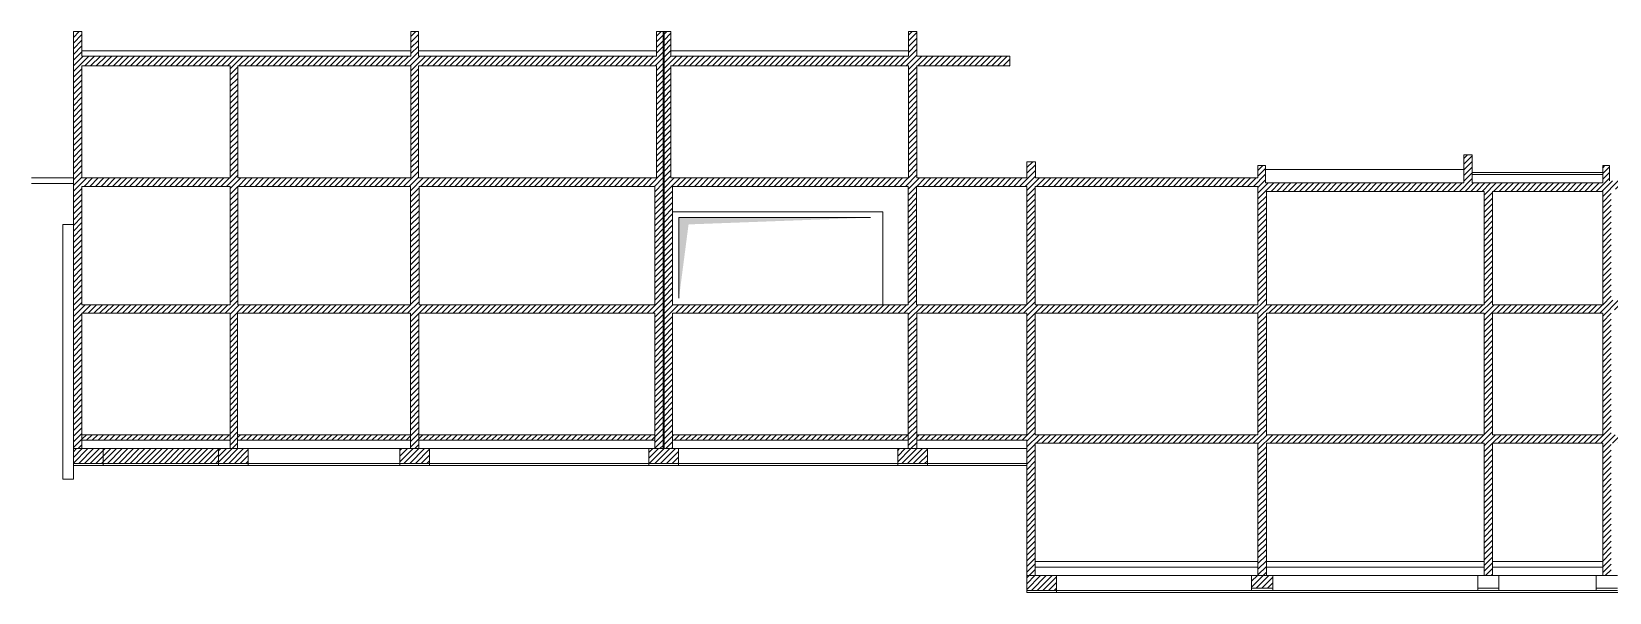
# Model space of a CAD drawing. Header units: millimetres. Extents: x -26249 to 60250, y -21218 to 23336.
# Drawn here: x 1961 to 5687, y 5826 to 7152 of the extents above; entities that cross this region are included whole.
import ezdxf

# ---------------------------------------------------------------- set-up
doc = ezdxf.new("R2010")
doc.units = ezdxf.units.MM
doc.layers.add('01-coupe soussol', color=253, linetype='Continuous')
pattern_1 = [(45, (-25232.519, 10333.096), (-6.735192, 6.735192), [])]

msp = doc.modelspace()

# ---------------------------------------------------------------- hatches: boundary and pattern name
at = {"layer": '01-coupe soussol'}
h = msp.add_hatch(dxfattribs=at)
h.set_pattern_fill('ANSI31', color=256, scale=3)
h.paths.add_polyline_path([(3452.601, 7152.092), (3436.601, 7152.092), (3436.601, 7094.066), (2874.601, 7094.066), (2874.601, 7152.092), (2856.601, 7152.092), (2856.601, 7094.066), (2080.005, 7094.066), (2080.005, 7152.092), (2060.005, 7152.092), (2060.005, 6806.066), (2060.005, 6166.066), (2080.005, 6166.066), (2080.005, 6486.066), (2429.678, 6486.066), (2429.678, 6166.066), (2447.678, 6166.066), (2447.678, 6486.066), (2855.678, 6486.066), (2855.678, 6166.066), (2875.678, 6166.066), (2875.678, 6486.066), (3432.601, 6486.066), (3432.601, 6166.066), (3452.601, 6166.066), (3452.601, 6506.066), (3452.601, 6806.066)])
h.paths.add_polyline_path([(2448.005, 7071.066), (2856.601, 7071.066), (2856.601, 6806.066), (2448.005, 6806.066)], flags=16)
h.paths.add_polyline_path([(2430.005, 7071.066), (2430.005, 6806.066), (2080.005, 6806.066), (2080.005, 7071.066)], flags=16)
h.paths.add_polyline_path([(2448.005, 6786.066), (2856.005, 6786.066), (2856.005, 6506.066), (2448.005, 6506.066)], flags=16)
h.paths.add_polyline_path([(2430.005, 6786.066), (2430.005, 6506.066), (2080.005, 6506.066), (2080.005, 6786.066)], flags=16)
h.paths.add_polyline_path([(2874.601, 7071.066), (3436.601, 7071.066), (3436.601, 6806.066), (2874.601, 6806.066)], flags=16)
h.paths.add_polyline_path([(2876.005, 6786.066), (3432.601, 6786.066), (3432.601, 6506.066), (2876.005, 6506.066)], flags=16)
h = msp.add_hatch(dxfattribs=at)
h.set_pattern_fill('ANSI31', color=256, scale=3)
h.paths.add_polyline_path([(2429.678, 6199.066), (2080.005, 6199.066), (2080.005, 6186.066), (2429.678, 6186.066)])
h.paths.add_polyline_path([(2855.678, 6199.066), (2447.678, 6199.066), (2447.678, 6186.066), (2855.678, 6186.066)])
h.paths.add_polyline_path([(3432.601, 6199.066), (2875.678, 6199.066), (2875.678, 6186.066), (3432.601, 6186.066)])
h.paths.add_polyline_path([(4031.469, 6199.066), (3474.601, 6199.066), (3474.601, 6186.066), (4031.469, 6186.066)], flags=17)
h.paths.add_polyline_path([(7055.197, 6199.066), (7055.197, 6799.066), (7055.197, 6835.009), (7039.198, 6835.009), (7039.198, 6799.066), (6306.198, 6799.066), (6306.198, 6835.009), (6288.198, 6835.009), (6288.198, 6799.066), (5687.198, 6799.066), (5687.198, 6835.009), (5671.198, 6835.009), (5671.198, 6794.066), (5363.198, 6794.066), (5363.198, 6860.755), (5343.198, 6860.755), (5343.198, 6794.066), (4875.198, 6794.066), (4875.198, 6835.009), (4857.198, 6835.009), (4857.198, 6806.066), (4331.601, 6806.066), (4331.601, 6844.197), (4311.601, 6844.197), (4311.601, 6806.066), (4051.601, 6806.066), (4051.601, 7071.066), (4271.069, 7071.066), (4271.069, 7094.066), (4051.601, 7094.066), (4051.601, 7152.092), (4031.601, 7152.092), (4031.601, 7094.066), (3470.601, 7094.066), (3470.601, 7152.092), (3454.601, 7152.092), (3454.601, 6506.066), (3454.601, 6166.066), (3474.601, 6166.066), (3474.601, 6486.066), (4031.469, 6486.066), (4031.469, 6166.066), (4051.469, 6166.066), (4051.469, 6486.066), (4311.197, 6486.066), (4311.197, 6199.066), (4051.469, 6199.066), (4051.469, 6186.066), (4311.197, 6186.066), (4311.197, 5866.066), (4331.197, 5866.066), (4331.197, 6179.066), (4857.197, 6179.066), (4857.197, 5886.066), (4877.197, 5886.066), (4877.197, 6179.066), (5391.197, 6179.066), (5391.197, 5866.066), (5411.197, 5866.066), (5411.197, 6179.066), (5671.198, 6179.066), (5671.198, 5866.066), (5691.198, 5866.066), (5691.198, 6179.066), (6280.207, 6179.066), (6280.207, 5866.066), (6305.207, 5866.066), (6305.207, 6179.066), (7035.197, 6179.066), (7035.197, 5866.066), (7055.197, 5866.066), (7055.197, 6179.066)])
h.paths.add_polyline_path([(4331.197, 6199.066), (4331.197, 6486.066), (4857.197, 6486.066), (4857.197, 6199.066)], flags=16)
h.paths.add_polyline_path([(4051.198, 6506.066), (4051.198, 6786.066), (4311.198, 6786.066), (4311.198, 6506.066)], flags=16)
h.paths.add_polyline_path([(4331.198, 6506.066), (4331.198, 6786.066), (4857.198, 6786.066), (4857.198, 6506.066)], flags=16)
h.paths.add_polyline_path([(4031.198, 6506.066), (3474.601, 6506.066), (3474.601, 6786.066), (4031.198, 6786.066)], flags=16)
h.paths.add_polyline_path([(4031.601, 6806.066), (3470.601, 6806.066), (3470.601, 7071.066), (4031.601, 7071.066)], flags=16)
h.paths.add_polyline_path([(4877.197, 6199.066), (4877.197, 6486.066), (5391.197, 6486.066), (5391.197, 6199.066)], flags=16)
h.paths.add_polyline_path([(4877.198, 6506.066), (4877.198, 6774.066), (5391.197, 6774.066), (5391.197, 6506.066)], flags=16)
h.paths.add_polyline_path([(5411.197, 6199.066), (5411.197, 6486.066), (5671.198, 6486.066), (5671.198, 6199.066)], flags=16)
h.paths.add_polyline_path([(5411.197, 6506.066), (5411.197, 6774.066), (5671.198, 6774.066), (5671.198, 6506.066)], flags=16)
h.paths.add_polyline_path([(5691.198, 6199.066), (5691.198, 6494.066), (6285.207, 6494.066), (6285.207, 6199.066)], flags=16)
h.paths.add_polyline_path([(5691.198, 6517.066), (5691.198, 6779.066), (6287.198, 6779.066), (6287.198, 6517.066)], flags=16)
h.paths.add_polyline_path([(6305.207, 6199.066), (6305.207, 6494.066), (6865.197, 6494.066), (6865.197, 6199.066)], flags=16)
h.paths.add_polyline_path([(6305.51, 6517.066), (6305.51, 6779.066), (7039.198, 6779.066), (7039.198, 6517.066)], flags=16)
h.paths.add_polyline_path([(6885.197, 6199.066), (6885.197, 6494.066), (7035.197, 6494.066), (7035.197, 6199.066)], flags=16)
h.paths.add_polyline_path([(4381.197, 5866.066), (4311.197, 5866.066), (4311.197, 5831.066), (4381.197, 5831.066)])
h.paths.add_polyline_path([(4892.198, 5866.066), (4842.198, 5866.066), (4842.198, 5836.066), (4892.198, 5836.066)])
h.paths.add_polyline_path([(4877.197, 5886.066), (4857.197, 5886.066), (4857.197, 5866.066), (4877.197, 5866.066)], flags=17)
at = {"layer": '01-coupe soussol', "lineweight": 5}
h = msp.add_hatch(dxfattribs=at)
h.set_pattern_fill('ANSI31', color=256, scale=3)
h.set_pattern_definition(pattern_1)
h.paths.add_polyline_path([(2130.003, 6166.066), (2060.005, 6166.066), (2060.005, 6131.066), (2130.003, 6131.066)])
h.paths.add_polyline_path([(2402.807, 6166.066), (2130.003, 6166.066), (2130.003, 6131.066), (2402.807, 6131.066)])
at = {"layer": '01-coupe soussol'}
h = msp.add_hatch(dxfattribs=at)
h.set_pattern_fill('ANSI31', color=256, scale=3)
h.paths.add_polyline_path([(2472.807, 6166.066), (2402.807, 6166.066), (2402.807, 6131.066), (2472.807, 6131.066)])
h.paths.add_polyline_path([(4076.598, 6166.066), (4006.598, 6166.066), (4006.598, 6131.066), (4076.598, 6131.066)])
at = {"layer": '01-coupe soussol', "lineweight": 5}
h = msp.add_hatch(dxfattribs=at)
h.set_pattern_fill('ANSI31', color=256, scale=3)
h.set_pattern_definition(pattern_1)
h.paths.add_polyline_path([(3488.601, 6166.066), (3418.601, 6166.066), (3418.601, 6131.066), (3488.601, 6131.066)])
h.paths.add_polyline_path([(2900.807, 6166.066), (2830.807, 6166.066), (2830.807, 6131.066), (2900.807, 6131.066)])

# ---------------------------------------------------------------- linework, layer by layer
for p, q in [((2060.005, 7152.092), (2060.005, 6806.066)), ((2080.005, 7152.092), (2060.005, 7152.092)), ((2080.005, 7094.066), (2080.005, 7152.092)), ((2856.601, 7094.066), (2856.601, 7152.092)), ((2874.601, 7152.092), (2856.601, 7152.092)), ((2874.601, 7094.066), (2874.601, 7152.092)), ((3436.601, 7094.066), (3436.601, 7152.092)), ((3470.601, 7152.092), (3436.601, 7152.092)), ((3452.601, 6806.066), (3452.601, 7152.092)), ((3454.601, 6506.066), (3454.601, 7152.092)), ((3470.601, 7094.066), (3470.601, 7152.092)), ((4031.601, 7094.066), (4031.601, 7152.092)), ((4051.601, 7152.092), (4031.601, 7152.092)), ((4051.601, 7094.066), (4051.601, 7152.092)), ((2080.005, 7106.066), (2856.601, 7106.066)), ((2080.005, 7094.066), (2856.601, 7094.066)), ((2874.601, 7106.066), (3436.601, 7106.066)), ((2874.601, 7094.066), (3436.601, 7094.066)), ((3470.601, 7106.066), (4031.601, 7106.066)), ((3470.601, 7094.066), (4031.601, 7094.066)), ((4051.601, 7094.066), (4271.069, 7094.066)), ((4271.069, 7094.066), (4271.069, 7071.066)), ((2080.005, 7071.066), (2430.005, 7071.066)), ((2080.005, 6806.066), (2080.005, 7071.066)), ((2430.005, 6806.066), (2430.005, 7071.066)), ((2448.005, 7071.066), (2856.601, 7071.066)), ((2448.005, 6806.066), (2448.005, 7071.066)), ((2856.601, 6806.066), (2856.601, 7071.066)), ((2874.601, 7071.066), (3436.601, 7071.066)), ((2874.601, 6806.066), (2874.601, 7071.066)), ((3436.601, 6806.066), (3436.601, 7071.066)), ((3470.601, 7071.066), (4031.601, 7071.066)), ((3470.601, 6806.066), (3470.601, 7071.066)), ((4031.601, 6806.066), (4031.601, 7071.066)), ((4051.601, 7071.066), (4271.069, 7071.066)), ((4051.601, 6806.066), (4051.601, 7071.066)), ((5343.198, 6794.066), (5343.198, 6860.755)), ((5343.198, 6860.755), (5363.198, 6860.755)), ((5363.198, 6794.066), (5363.198, 6860.755)), ((4311.601, 6806.066), (4311.601, 6844.197)), ((4331.601, 6844.197), (4311.601, 6844.197)), ((4331.601, 6806.066), (4331.601, 6844.197)), ((4857.198, 6806.066), (4857.198, 6835.009)), ((4857.198, 6835.009), (4875.198, 6835.009)), ((4875.198, 6794.066), (4875.198, 6835.009)), ((4875.198, 6826.066), (5343.198, 6826.066)), ((5363.198, 6819.066), (5671.198, 6819.066)), ((5671.198, 6794.066), (5671.198, 6835.009)), ((5671.198, 6835.009), (5687.198, 6835.009)), ((5687.198, 6799.066), (5687.198, 6835.009)), ((2060.005, 6806.066), (1961.019, 6806.066)), ((2060.005, 6793.066), (1961.019, 6793.066)), ((2060.005, 6094.27), (2060.005, 6806.066)), ((2080.005, 6806.066), (2430.005, 6806.066)), ((2080.005, 6786.066), (2430.005, 6786.066)), ((2080.005, 6506.066), (2080.005, 6786.066)), ((2430.005, 6506.066), (2430.005, 6786.066)), ((2448.005, 6806.066), (2856.601, 6806.066)), ((2448.005, 6786.066), (2856.005, 6786.066)), ((2448.005, 6506.066), (2448.005, 6786.066)), ((2856.005, 6506.066), (2856.005, 6786.066)), ((2874.601, 6806.066), (3436.601, 6806.066)), ((2876.005, 6786.066), (3432.601, 6786.066)), ((2876.005, 6506.066), (2876.005, 6786.066)), ((3432.601, 6506.066), (3432.601, 6786.066)), ((3452.601, 6506.066), (3452.601, 6806.066)), ((3470.601, 6806.066), (4031.601, 6806.066)), ((3474.601, 6506.066), (3474.601, 6786.066)), ((3474.601, 6786.066), (4031.198, 6786.066)), ((4031.198, 6506.066), (4031.198, 6786.066)), ((4051.198, 6506.066), (4051.198, 6786.066)), ((4051.198, 6786.066), (4311.198, 6786.066)), ((4051.601, 6806.066), (4311.601, 6806.066)), ((4311.198, 6506.066), (4311.198, 6786.066)), ((4331.198, 6506.066), (4331.198, 6786.066)), ((4331.198, 6786.066), (4857.198, 6786.066)), ((4331.601, 6806.066), (4857.198, 6806.066)), ((4857.198, 6506.066), (4857.198, 6786.066)), ((4875.198, 6794.066), (5343.198, 6794.066)), ((5363.198, 6814.066), (5671.198, 6814.066)), ((5363.198, 6794.066), (5671.198, 6794.066)), ((4877.198, 6506.066), (4877.198, 6774.066)), ((4877.198, 6774.066), (5391.197, 6774.066)), ((5391.197, 6506.066), (5391.197, 6774.066)), ((5411.197, 6774.066), (5671.198, 6774.066)), ((5411.197, 6506.066), (5411.197, 6774.066)), ((5671.198, 6506.066), (5671.198, 6774.066)), ((3474.601, 6726.066), (3971.275, 6726.066)), ((3489.919, 6522.14), (3489.919, 6712.19)), ((3489.919, 6712.19), (3942.283, 6712.19)), ((3971.275, 6726.066), (3971.275, 6506.066)), ((2035.005, 6696.066), (2035.005, 6094.27)), ((2060.005, 6696.066), (2035.005, 6696.066)), ((2080.005, 6506.066), (2430.005, 6506.066)), ((2080.005, 6486.066), (2429.678, 6486.066)), ((2080.005, 6166.066), (2080.005, 6486.066)), ((2429.678, 6486.066), (2429.678, 6166.066)), ((2447.678, 6486.066), (2855.678, 6486.066)), ((2447.678, 6486.066), (2447.678, 6166.066)), ((2448.005, 6506.066), (2856.005, 6506.066)), ((2855.678, 6486.066), (2855.678, 6166.066)), ((2875.678, 6486.066), (3432.601, 6486.066)), ((2875.678, 6486.066), (2875.678, 6166.066)), ((2876.005, 6506.066), (3432.601, 6506.066)), ((3432.601, 6486.066), (3432.601, 6166.066)), ((3452.601, 6506.066), (3452.601, 6166.066)), ((3454.601, 6506.066), (3454.601, 6166.066)), ((3474.601, 6506.066), (4031.198, 6506.066)), ((3474.601, 6486.066), (4031.469, 6486.066)), ((3474.601, 6486.066), (3474.601, 6166.066)), ((4031.469, 6486.066), (4031.469, 6166.066)), ((4051.198, 6506.066), (4311.198, 6506.066)), ((4051.469, 6486.066), (4311.197, 6486.066)), ((4051.469, 6486.066), (4051.469, 6166.066)), ((4311.197, 6486.066), (4311.197, 6199.066)), ((4331.197, 6486.066), (4857.197, 6486.066)), ((4331.197, 6486.066), (4331.197, 6199.066)), ((4331.198, 6506.066), (4857.198, 6506.066)), ((4857.197, 6199.066), (4857.197, 6486.066)), ((4877.197, 6486.066), (5391.197, 6486.066)), ((4877.197, 6199.066), (4877.197, 6486.066)), ((4877.198, 6506.066), (5391.197, 6506.066)), ((5391.197, 6199.066), (5391.197, 6486.066)), ((5411.197, 6506.066), (5671.198, 6506.066)), ((5411.197, 6486.066), (5671.198, 6486.066)), ((5411.197, 6199.066), (5411.197, 6486.066)), ((5671.198, 6199.066), (5671.198, 6486.066)), ((2080.005, 6199.066), (2429.678, 6199.066)), ((2080.005, 6186.066), (2429.678, 6186.066)), ((2447.678, 6199.066), (2855.678, 6199.066)), ((2447.678, 6186.066), (2855.678, 6186.066)), ((2875.678, 6199.066), (3432.601, 6199.066)), ((2875.678, 6186.066), (3432.601, 6186.066)), ((3474.601, 6199.066), (4031.469, 6199.066)), ((3474.601, 6186.066), (4031.469, 6186.066)), ((4051.469, 6199.066), (4311.197, 6199.066)), ((4051.469, 6186.066), (4311.197, 6186.066)), ((4311.197, 6186.066), (4311.197, 5826.066)), ((4331.197, 6199.066), (4857.197, 6199.066)), ((4877.197, 6199.066), (5391.197, 6199.066)), ((5411.197, 6199.066), (5671.198, 6199.066)), ((2130.003, 6166.066), (2060.005, 6166.066)), ((2130.003, 6166.066), (2402.807, 6166.066)), ((2130.003, 6166.066), (2130.003, 6126.066)), ((2402.807, 6166.066), (2472.807, 6166.066)), ((2402.807, 6166.066), (2402.807, 6126.066)), ((2472.807, 6166.066), (2472.807, 6126.066)), ((2472.807, 6166.066), (2830.807, 6166.066)), ((2830.807, 6166.066), (2900.807, 6166.066)), ((2830.807, 6166.066), (2830.807, 6126.066)), ((2900.807, 6166.066), (2900.807, 6126.066)), ((2900.807, 6166.066), (3418.601, 6166.066)), ((3418.601, 6166.066), (3488.601, 6166.066)), ((3418.601, 6166.066), (3418.601, 6126.066)), ((3488.601, 6166.066), (3488.601, 6126.066)), ((3488.601, 6166.066), (4006.598, 6166.066)), ((4006.598, 6166.066), (4076.598, 6166.066)), ((4006.598, 6166.066), (4006.598, 6126.066)), ((4076.598, 6166.066), (4076.598, 6126.066)), ((4076.598, 6166.066), (4311.197, 6166.066)), ((4331.197, 6179.066), (4857.197, 6179.066)), ((4331.197, 6179.066), (4331.197, 5866.066)), ((4857.197, 6179.066), (4857.197, 5866.066)), ((4877.197, 6179.066), (5391.197, 6179.066)), ((4877.197, 6179.066), (4877.197, 5866.066)), ((5391.197, 6179.066), (5391.197, 5866.066)), ((5411.197, 6179.066), (5671.198, 6179.066)), ((5411.197, 6179.066), (5411.197, 5866.066)), ((5671.198, 6179.066), (5671.198, 5866.066)), ((2130.003, 6131.066), (2060.005, 6131.066)), ((2130.003, 6126.066), (2060.005, 6126.066)), ((2130.003, 6131.066), (2402.807, 6131.066)), ((2130.003, 6126.066), (2402.807, 6126.066)), ((2402.807, 6131.066), (2472.807, 6131.066)), ((2402.807, 6126.066), (2472.807, 6126.066)), ((2472.807, 6131.066), (2830.807, 6131.066)), ((2472.807, 6126.066), (2830.807, 6126.066)), ((2830.807, 6131.066), (2900.807, 6131.066)), ((2830.807, 6126.066), (2900.807, 6126.066)), ((2900.807, 6131.066), (3418.601, 6131.066)), ((2900.807, 6126.066), (3418.601, 6126.066)), ((3418.601, 6131.066), (3488.601, 6131.066)), ((3418.601, 6126.066), (3488.601, 6126.066)), ((3488.601, 6131.066), (4006.598, 6131.066)), ((3488.601, 6126.066), (4006.598, 6126.066)), ((4006.598, 6131.066), (4076.598, 6131.066)), ((4006.598, 6126.066), (4076.598, 6126.066)), ((4076.598, 6131.066), (4311.197, 6131.066)), ((4076.598, 6126.066), (4311.197, 6126.066)), ((2060.005, 6094.27), (2035.005, 6094.27)), ((4331.197, 5899.066), (4857.197, 5899.066)), ((4877.197, 5899.066), (5391.197, 5899.066)), ((5411.197, 5899.066), (5671.198, 5899.066)), ((4381.197, 5866.066), (4311.197, 5866.066)), ((4331.197, 5886.066), (4857.197, 5886.066)), ((4381.197, 5866.066), (4381.197, 5826.066)), ((4842.198, 5866.066), (4381.197, 5866.066)), ((4842.198, 5831.066), (4842.198, 5866.066)), ((4842.198, 5866.066), (4892.198, 5866.066)), ((4877.197, 5886.066), (5391.197, 5886.066)), ((4892.198, 5831.066), (4892.198, 5866.066)), ((5376.198, 5866.066), (4892.198, 5866.066)), ((5376.198, 5831.066), (5376.198, 5866.066)), ((5376.198, 5866.066), (5426.198, 5866.066)), ((5411.197, 5886.066), (5671.198, 5886.066)), ((5426.198, 5831.066), (5426.198, 5866.066)), ((5656.198, 5866.066), (5426.198, 5866.066)), ((5656.198, 5831.066), (5656.198, 5866.066)), ((5656.198, 5866.066), (5706.198, 5866.066)), ((4381.197, 5831.066), (4311.197, 5831.066)), ((4381.197, 5826.066), (4311.197, 5826.066)), ((4842.198, 5831.066), (4381.197, 5831.066)), ((7021.197, 5826.066), (4381.197, 5826.066)), ((4842.198, 5836.066), (4892.198, 5836.066)), ((4842.198, 5831.066), (4892.198, 5831.066)), ((5376.198, 5831.066), (4892.198, 5831.066)), ((5376.198, 5836.066), (5426.198, 5836.066)), ((5376.198, 5831.066), (5426.198, 5831.066)), ((5656.198, 5831.066), (5426.198, 5831.066)), ((5656.198, 5836.066), (5706.198, 5836.066)), ((5656.198, 5831.066), (5706.198, 5831.066))]:
    msp.add_line(p, q, dxfattribs=at)
for points in [[(3489.919, 6522.14), (3489.919, 6712.19), (3512.544, 6696.144)], [(3489.919, 6712.19), (3942.283, 6712.19), (3512.544, 6696.144)]]:
    msp.add_solid(points, dxfattribs=at)

doc.saveas('drawing.dxf')
